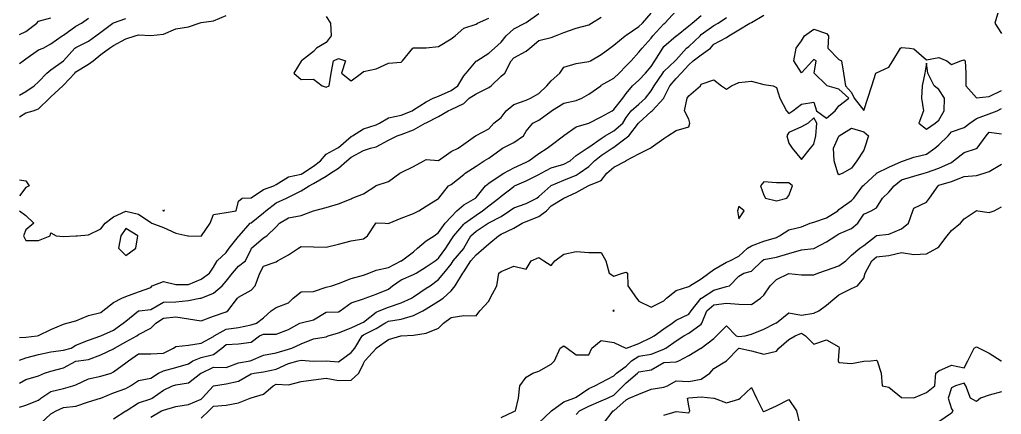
# Model space of a CAD drawing. Header units: metres. Extents: x 2681030 to 2681330, y 1246000 to 1246290.
# Drawn here: x 2681030 to 2681069.24, y 1246037.11 to 1246052.89 of the extents above; entities that cross this region are included whole.
import ezdxf

# ---------------------------------------------------------------- set-up
doc = ezdxf.new("R2010")
doc.units = ezdxf.units.M
doc.layers.add('BASIS_HOEHENLINIEN', color=8, linetype='Continuous')

msp = doc.modelspace()

# ---------------------------------------------------------------- linework, layer by layer
at = {"layer": 'BASIS_HOEHENLINIEN'}
for points, elevation in [([(2681030, 1246038.359), (2681030.25, 1246038.498), (2681030.75, 1246038.65), (2681031, 1246038.75), (2681031.25, 1246038.833), (2681031.75, 1246038.97), (2681032.25, 1246039.233), (2681032.353, 1246039.25), (2681032.75, 1246039.304), (2681033.25, 1246039.483), (2681033.75, 1246039.731), (2681033.787, 1246039.75), (2681034.25, 1246040.01), (2681034.683, 1246040.25), (2681034.75, 1246040.298), (2681035.25, 1246040.558), (2681035.451, 1246040.75), (2681035.75, 1246040.949), (2681036.25, 1246041.008), (2681036.75, 1246040.929), (2681037.25, 1246040.846), (2681037.75, 1246041.031), (2681038.25, 1246041.203), (2681038.326, 1246041.25), (2681038.705, 1246041.75), (2681038.75, 1246041.797), (2681039.25, 1246042.08), (2681039.412, 1246042.25), (2681039.608, 1246042.75), (2681039.75, 1246043.033), (2681040.25, 1246043.21), (2681040.302, 1246043.25), (2681040.75, 1246043.489), (2681041.148, 1246043.75), (2681041.25, 1246043.815), (2681041.75, 1246043.81), (2681042.25, 1246043.798), (2681042.75, 1246043.909), (2681043.25, 1246044.043), (2681043.75, 1246044.121), (2681043.906, 1246044.25), (2681044.236, 1246044.75), (2681044.25, 1246044.761), (2681044.611, 1246044.75), (2681044.75, 1246044.744), (2681044.767, 1246044.75), (2681045.25, 1246044.95), (2681045.75, 1246045.137), (2681045.952, 1246045.25), (2681046.25, 1246045.433), (2681046.75, 1246045.741), (2681046.757, 1246045.75), (2681047.15, 1246046.25), (2681047.25, 1246046.306), (2681047.75, 1246046.694), (2681047.814, 1246046.75), (2681048.25, 1246047.03), (2681048.566, 1246047.25), (2681048.75, 1246047.353), (2681049.25, 1246047.716), (2681049.296, 1246047.75), (2681049.75, 1246047.976), (2681050.137, 1246048.25), (2681050.25, 1246048.429), (2681050.508, 1246048.75), (2681050.75, 1246048.874), (2681051.25, 1246049.228), (2681051.267, 1246049.25), (2681051.75, 1246049.552), (2681052.25, 1246049.655), (2681052.472, 1246049.75), (2681052.75, 1246049.915), (2681053.231, 1246050.25), (2681053.25, 1246050.265), (2681053.75, 1246050.547), (2681053.965, 1246050.75), (2681054.25, 1246051.04), (2681054.449, 1246051.25), (2681054.75, 1246051.595), (2681054.891, 1246051.75), (2681055.25, 1246052.155), (2681055.309, 1246052.25), (2681055.75, 1246052.719), (2681055.797, 1246052.75), (2681056.241, 1246053.25)], 441), ([(2681030, 1246039.282), (2681030.25, 1246039.368), (2681030.75, 1246039.497), (2681031.25, 1246039.612), (2681031.75, 1246039.673), (2681032.062, 1246039.75), (2681032.25, 1246039.88), (2681032.75, 1246040.074), (2681033.242, 1246040.25), (2681033.25, 1246040.253), (2681033.75, 1246040.48), (2681034.137, 1246040.75), (2681034.25, 1246040.835), (2681034.75, 1246041.243), (2681034.783, 1246041.25), (2681035.25, 1246041.307), (2681035.75, 1246041.601), (2681036.25, 1246041.61), (2681036.75, 1246041.659), (2681037.198, 1246041.75), (2681037.25, 1246041.76), (2681037.75, 1246041.959), (2681038.096, 1246042.25), (2681038.25, 1246042.43), (2681038.504, 1246042.75), (2681038.75, 1246043.036), (2681039.034, 1246043.25), (2681039.25, 1246043.717), (2681039.268, 1246043.75), (2681039.75, 1246044.167), (2681039.884, 1246044.25), (2681040.25, 1246044.605), (2681040.385, 1246044.75), (2681040.75, 1246044.971), (2681041.25, 1246045.055), (2681041.75, 1246045.249), (2681041.753, 1246045.25), (2681042.25, 1246045.376), (2681042.75, 1246045.528), (2681043.25, 1246045.728), (2681043.299, 1246045.75), (2681043.75, 1246045.931), (2681044.24, 1246046.25), (2681044.25, 1246046.257), (2681044.75, 1246046.425), (2681045.193, 1246046.75), (2681045.25, 1246046.783), (2681045.75, 1246047.017), (2681046.158, 1246047.25), (2681046.25, 1246047.302), (2681046.75, 1246047.255), (2681047.25, 1246047.614), (2681047.533, 1246047.75), (2681047.75, 1246047.914), (2681048.229, 1246048.25), (2681048.25, 1246048.264), (2681048.75, 1246048.526), (2681048.96, 1246048.75), (2681049.25, 1246048.977), (2681049.445, 1246049.25), (2681049.75, 1246049.497), (2681050.25, 1246049.668), (2681050.416, 1246049.75), (2681050.75, 1246049.938), (2681051.08, 1246050.25), (2681051.25, 1246050.445), (2681051.591, 1246050.75), (2681051.75, 1246050.992), (2681052.25, 1246051.138), (2681052.75, 1246051.215), (2681052.82, 1246051.25), (2681053.25, 1246051.492), (2681053.596, 1246051.75), (2681053.75, 1246051.873), (2681054.208, 1246052.25), (2681054.25, 1246052.277), (2681054.75, 1246052.612), (2681054.899, 1246052.75), (2681055.25, 1246053.145)], 440.5), ([(2681030, 1246045.242), (2681030.25, 1246045.055), (2681030.573, 1246044.75), (2681030.25, 1246044.484), (2681030.154, 1246044.25), (2681030.25, 1246044.062), (2681030.75, 1246044.06), (2681031.214, 1246044.25), (2681031.25, 1246044.362), (2681031.46, 1246044.25), (2681031.75, 1246044.227), (2681032.25, 1246044.242), (2681032.295, 1246044.25), (2681032.75, 1246044.293), (2681033.25, 1246044.527), (2681033.421, 1246044.75), (2681033.75, 1246045.004), (2681034.25, 1246045.235), (2681034.75, 1246045.107), (2681035.25, 1246044.779), (2681035.288, 1246044.75), (2681035.75, 1246044.584), (2681036.25, 1246044.352), (2681036.718, 1246044.25), (2681036.75, 1246044.244), (2681037.25, 1246044.237), (2681037.265, 1246044.25), (2681037.621, 1246044.75), (2681037.75, 1246045.103), (2681038.25, 1246045.186), (2681038.662, 1246045.25), (2681038.75, 1246045.629), (2681038.892, 1246045.75), (2681039.25, 1246045.768), (2681039.75, 1246046.099), (2681040.163, 1246046.25), (2681040.25, 1246046.295), (2681040.75, 1246046.605), (2681041.25, 1246046.715), (2681041.326, 1246046.75), (2681041.75, 1246047.031), (2681042.026, 1246047.25), (2681042.25, 1246047.514), (2681042.695, 1246047.75), (2681042.75, 1246047.776), (2681043.25, 1246048.219), (2681043.301, 1246048.25), (2681043.75, 1246048.52), (2681044.25, 1246048.688), (2681044.385, 1246048.75), (2681044.75, 1246048.959), (2681045.25, 1246049.067), (2681045.689, 1246049.25), (2681045.75, 1246049.289), (2681046.25, 1246049.611), (2681046.527, 1246049.75), (2681046.75, 1246049.836), (2681047.25, 1246050.057), (2681047.514, 1246050.25), (2681047.75, 1246050.644), (2681047.851, 1246050.75), (2681048.25, 1246051.23), (2681048.275, 1246051.25), (2681048.75, 1246051.548), (2681048.985, 1246051.75), (2681049.25, 1246051.994), (2681049.442, 1246052.25), (2681049.75, 1246052.53), (2681050.194, 1246052.75), (2681050.25, 1246052.774), (2681050.75, 1246053.134)], 439.5), ([(2681030, 1246037.395), (2681030.25, 1246037.474), (2681030.75, 1246037.672), (2681030.849, 1246037.75), (2681031.25, 1246038.029), (2681031.75, 1246038.141), (2681032.128, 1246038.25), (2681032.25, 1246038.292), (2681032.75, 1246038.532), (2681033.25, 1246038.635), (2681033.653, 1246038.75), (2681033.75, 1246038.811), (2681034.25, 1246039.166), (2681034.346, 1246039.25), (2681034.75, 1246039.531), (2681035.25, 1246039.527), (2681035.75, 1246039.552), (2681036.156, 1246039.75), (2681036.25, 1246039.827), (2681036.75, 1246039.881), (2681037.25, 1246039.961), (2681037.75, 1246040.223), (2681037.78, 1246040.25), (2681038.25, 1246040.511), (2681038.75, 1246040.588), (2681039.25, 1246040.691), (2681039.471, 1246040.75), (2681039.75, 1246040.975), (2681040.058, 1246041.25), (2681040.25, 1246041.38), (2681040.75, 1246041.574), (2681040.934, 1246041.75), (2681041.25, 1246042.004), (2681041.75, 1246042.023), (2681042.25, 1246042.201), (2681042.485, 1246042.25), (2681042.75, 1246042.341), (2681043.25, 1246042.541), (2681043.75, 1246042.677), (2681043.963, 1246042.75), (2681044.25, 1246042.868), (2681044.75, 1246042.982), (2681045.25, 1246043.244), (2681045.263, 1246043.25), (2681045.75, 1246043.601), (2681045.908, 1246043.75), (2681046.25, 1246044.041), (2681046.574, 1246044.25), (2681046.75, 1246044.383), (2681047.004, 1246044.75), (2681047.25, 1246045.012), (2681047.483, 1246045.25), (2681047.75, 1246045.484), (2681048.228, 1246045.75), (2681048.25, 1246045.775), (2681048.623, 1246046.25), (2681048.75, 1246046.351), (2681049.25, 1246046.691), (2681049.359, 1246046.75), (2681049.75, 1246046.971), (2681050.25, 1246047.19), (2681050.361, 1246047.25), (2681050.75, 1246047.536), (2681051.083, 1246047.75), (2681051.25, 1246047.873), (2681051.74, 1246048.25), (2681051.75, 1246048.258), (2681052.25, 1246048.607), (2681052.75, 1246048.747), (2681052.757, 1246048.75), (2681053.25, 1246049.011), (2681053.682, 1246049.25), (2681053.75, 1246049.298), (2681054.109, 1246049.75), (2681054.25, 1246049.942), (2681054.497, 1246050.25), (2681054.75, 1246050.469), (2681055.02, 1246050.75), (2681055.25, 1246051.018), (2681055.385, 1246051.25), (2681055.709, 1246051.75), (2681055.75, 1246051.813), (2681056.25, 1246052.249), (2681056.251, 1246052.25), (2681056.75, 1246052.642), (2681056.883, 1246052.75), (2681057.25, 1246053.053)], 441.5), ([(2681030, 1246049.008), (2681030.25, 1246049.164), (2681030.542, 1246049.25), (2681030.75, 1246049.329), (2681031.193, 1246049.75), (2681031.25, 1246049.805), (2681031.729, 1246050.25), (2681031.75, 1246050.268), (2681032.2, 1246050.75), (2681032.25, 1246050.804), (2681032.75, 1246051.107), (2681032.935, 1246051.25), (2681033.25, 1246051.502), (2681033.593, 1246051.75), (2681033.75, 1246051.853), (2681034.25, 1246052.12), (2681034.619, 1246052.25), (2681034.75, 1246052.286), (2681035.25, 1246052.255), (2681035.75, 1246052.31), (2681036.25, 1246052.528), (2681036.75, 1246052.607), (2681037.172, 1246052.75), (2681037.25, 1246052.772), (2681037.75, 1246052.847), (2681038.25, 1246053.051)], 439), ([(2681030, 1246040.185), (2681030.25, 1246040.201), (2681030.701, 1246040.25), (2681030.75, 1246040.26), (2681031.25, 1246040.496), (2681031.75, 1246040.711), (2681031.893, 1246040.75), (2681032.25, 1246040.849), (2681032.75, 1246041.066), (2681033.25, 1246041.18), (2681033.332, 1246041.25), (2681033.75, 1246041.586), (2681034.089, 1246041.75), (2681034.25, 1246041.828), (2681034.75, 1246042.011), (2681035.25, 1246042.181), (2681035.298, 1246042.25), (2681035.75, 1246042.426), (2681036.25, 1246042.303), (2681036.75, 1246042.308), (2681037.25, 1246042.513), (2681037.583, 1246042.75), (2681037.75, 1246043.001), (2681037.897, 1246043.25), (2681038.25, 1246043.586), (2681038.381, 1246043.75), (2681038.75, 1246044.223), (2681038.771, 1246044.25), (2681039.21, 1246044.75), (2681039.25, 1246044.763), (2681039.75, 1246045.162), (2681039.837, 1246045.25), (2681040.25, 1246045.568), (2681040.664, 1246045.75), (2681040.75, 1246045.788), (2681041.25, 1246046.051), (2681041.571, 1246046.25), (2681041.75, 1246046.339), (2681042.25, 1246046.629), (2681042.423, 1246046.75), (2681042.75, 1246046.957), (2681043.085, 1246047.25), (2681043.25, 1246047.391), (2681043.75, 1246047.661), (2681044.031, 1246047.75), (2681044.25, 1246047.809), (2681044.75, 1246048.07), (2681045.096, 1246048.25), (2681045.25, 1246048.304), (2681045.75, 1246048.483), (2681046.216, 1246048.75), (2681046.25, 1246048.765), (2681046.75, 1246049.017), (2681047.131, 1246049.25), (2681047.25, 1246049.298), (2681047.75, 1246049.534), (2681047.967, 1246049.75), (2681048.25, 1246049.922), (2681048.75, 1246050.179), (2681048.848, 1246050.25), (2681049.25, 1246050.634), (2681049.391, 1246050.75), (2681049.648, 1246051.25), (2681049.75, 1246051.365), (2681050.25, 1246051.626), (2681050.391, 1246051.75), (2681050.75, 1246052.055), (2681051.25, 1246052.174), (2681051.427, 1246052.25), (2681051.75, 1246052.381), (2681052.25, 1246052.544), (2681052.75, 1246052.69), (2681052.861, 1246052.75), (2681053.25, 1246052.995)], 440), ([(2681030.837, 1246036.75), (2681031.25, 1246037.125), (2681031.462, 1246037.25), (2681031.75, 1246037.378), (2681032.25, 1246037.442), (2681032.75, 1246037.615), (2681033.229, 1246037.75), (2681033.25, 1246037.755), (2681033.75, 1246037.968), (2681034.25, 1246038.147), (2681034.435, 1246038.25), (2681034.75, 1246038.457), (2681035.25, 1246038.552), (2681035.554, 1246038.75), (2681035.75, 1246038.854), (2681036.25, 1246038.988), (2681036.75, 1246039.125), (2681036.917, 1246039.25), (2681037.25, 1246039.382), (2681037.75, 1246039.497), (2681038.083, 1246039.75), (2681038.25, 1246039.898), (2681038.75, 1246039.923), (2681039.25, 1246039.996), (2681039.594, 1246040.25), (2681039.75, 1246040.322), (2681040.25, 1246040.316), (2681040.75, 1246040.496), (2681041.197, 1246040.75), (2681041.25, 1246040.768), (2681041.75, 1246040.883), (2681042.25, 1246041.196), (2681042.75, 1246041.206), (2681042.818, 1246041.25), (2681043.25, 1246041.572), (2681043.75, 1246041.726), (2681043.808, 1246041.75), (2681044.25, 1246041.916), (2681044.75, 1246042.11), (2681044.909, 1246042.25), (2681045.25, 1246042.485), (2681045.75, 1246042.696), (2681045.849, 1246042.75), (2681046.25, 1246043.002), (2681046.616, 1246043.25), (2681046.75, 1246043.349), (2681047.039, 1246043.75), (2681047.25, 1246044.086), (2681047.354, 1246044.25), (2681047.75, 1246044.716), (2681047.79, 1246044.75), (2681048.25, 1246045.075), (2681048.504, 1246045.25), (2681048.75, 1246045.445), (2681049.149, 1246045.75), (2681049.25, 1246045.838), (2681049.75, 1246046.221), (2681049.787, 1246046.25), (2681050.25, 1246046.451), (2681050.75, 1246046.702), (2681050.845, 1246046.75), (2681051.25, 1246046.96), (2681051.75, 1246047.117), (2681052.008, 1246047.25), (2681052.25, 1246047.463), (2681052.688, 1246047.75), (2681052.75, 1246047.787), (2681053.25, 1246048.14), (2681053.412, 1246048.25), (2681053.75, 1246048.441), (2681054.11, 1246048.75), (2681054.25, 1246048.982), (2681054.442, 1246049.25), (2681054.75, 1246049.509), (2681055.016, 1246049.75), (2681055.25, 1246050.045), (2681055.363, 1246050.25), (2681055.708, 1246050.75), (2681055.75, 1246050.817), (2681056.208, 1246051.25), (2681056.25, 1246051.29), (2681056.662, 1246051.75), (2681056.75, 1246051.823), (2681057.203, 1246052.25), (2681057.25, 1246052.291), (2681057.75, 1246052.655), (2681057.919, 1246052.75), (2681058.25, 1246052.975)], 442), ([(2681033.75, 1246036.934), (2681034.25, 1246037.246), (2681034.257, 1246037.25), (2681034.75, 1246037.564), (2681035.25, 1246037.728), (2681035.302, 1246037.75), (2681035.75, 1246038.073), (2681036.117, 1246038.25), (2681036.25, 1246038.294), (2681036.75, 1246038.367), (2681037.245, 1246038.75), (2681037.25, 1246038.754), (2681037.75, 1246039), (2681038.25, 1246038.981), (2681038.75, 1246039.163), (2681039.211, 1246039.25), (2681039.25, 1246039.256), (2681039.75, 1246039.481), (2681040.25, 1246039.567), (2681040.75, 1246039.712), (2681040.875, 1246039.75), (2681041.25, 1246039.925), (2681041.75, 1246040.123), (2681042.25, 1246040.215), (2681042.338, 1246040.25), (2681042.75, 1246040.373), (2681043.25, 1246040.565), (2681043.657, 1246040.75), (2681043.75, 1246040.79), (2681044.25, 1246041.189), (2681044.376, 1246041.25), (2681044.75, 1246041.39), (2681045.25, 1246041.565), (2681045.667, 1246041.75), (2681045.75, 1246041.809), (2681046.25, 1246042.154), (2681046.408, 1246042.25), (2681046.75, 1246042.499), (2681046.952, 1246042.75), (2681047.25, 1246043.115), (2681047.331, 1246043.25), (2681047.75, 1246043.742), (2681047.757, 1246043.75), (2681048.038, 1246044.25), (2681048.25, 1246044.438), (2681048.733, 1246044.75), (2681048.75, 1246044.761), (2681049.25, 1246045.02), (2681049.58, 1246045.25), (2681049.75, 1246045.361), (2681050.25, 1246045.545), (2681050.675, 1246045.75), (2681050.75, 1246045.818), (2681051.229, 1246046.25), (2681051.25, 1246046.26), (2681051.75, 1246046.479), (2681052.25, 1246046.678), (2681052.371, 1246046.75), (2681052.75, 1246047.026), (2681052.986, 1246047.25), (2681053.25, 1246047.464), (2681053.686, 1246047.75), (2681053.75, 1246047.797), (2681054.25, 1246048.17), (2681054.358, 1246048.25), (2681054.741, 1246048.75), (2681054.75, 1246048.761), (2681055.25, 1246049.216), (2681055.279, 1246049.25), (2681055.746, 1246049.75), (2681055.75, 1246049.759), (2681055.994, 1246050.25), (2681056.25, 1246050.541), (2681056.443, 1246050.75), (2681056.75, 1246051.085), (2681056.918, 1246051.25), (2681057.25, 1246051.488), (2681057.611, 1246051.75), (2681057.75, 1246051.917), (2681058.25, 1246052.182), (2681058.354, 1246052.25), (2681058.75, 1246052.478), (2681059.195, 1246052.75), (2681059.25, 1246052.783), (2681059.75, 1246053.071)], 442.5), ([(2681042.25, 1246053.018), (2681042.422, 1246052.75), (2681042.456, 1246052.25), (2681042.25, 1246051.982), (2681041.867, 1246051.75), (2681041.75, 1246051.623), (2681041.272, 1246051.25), (2681041.25, 1246051.231), (2681040.965, 1246050.75), (2681041.25, 1246050.497), (2681041.75, 1246050.515), (2681042.096, 1246050.25), (2681042.25, 1246050.189), (2681042.378, 1246050.25), (2681042.451, 1246050.75), (2681042.549, 1246051.25), (2681042.75, 1246051.337), (2681043.02, 1246051.25), (2681042.868, 1246050.75), (2681043.25, 1246050.444), (2681043.662, 1246050.75), (2681043.75, 1246050.815), (2681044.25, 1246050.928), (2681044.75, 1246051.156), (2681045.25, 1246051.19), (2681045.308, 1246051.25), (2681045.724, 1246051.75), (2681045.75, 1246051.764), (2681046.25, 1246051.77), (2681046.75, 1246051.823), (2681047.25, 1246052.129), (2681047.41, 1246052.25), (2681047.75, 1246052.549), (2681048.25, 1246052.717), (2681048.309, 1246052.75), (2681048.75, 1246052.954)], 439), ([(2681069.131, 1246053.25), (2681068.989, 1246052.75), (2681069.25, 1246052.337)], 442.5), ([(2681030, 1246052.297), (2681030.25, 1246052.42), (2681030.681, 1246052.75), (2681030.75, 1246052.835), (2681031.25, 1246052.959)], 437.5), ([(2681030, 1246051.138), (2681030.138, 1246051.25), (2681030.25, 1246051.327), (2681030.75, 1246051.681), (2681030.945, 1246051.75), (2681031.25, 1246051.918), (2681031.701, 1246052.25), (2681031.75, 1246052.268), (2681032.25, 1246052.636), (2681032.474, 1246052.75), (2681032.75, 1246052.944)], 438), ([(2681030, 1246049.865), (2681030.25, 1246050.015), (2681030.585, 1246050.25), (2681030.75, 1246050.402), (2681031.084, 1246050.75), (2681031.25, 1246050.883), (2681031.75, 1246051.249), (2681031.751, 1246051.25), (2681032.212, 1246051.75), (2681032.25, 1246051.784), (2681032.75, 1246052.027), (2681033.051, 1246052.25), (2681033.25, 1246052.384), (2681033.728, 1246052.75), (2681033.75, 1246052.768), (2681034.25, 1246052.934)], 438.5), ([(2681035.25, 1246036.991), (2681035.673, 1246037.25), (2681035.75, 1246037.275), (2681036.25, 1246037.427), (2681036.75, 1246037.504), (2681037.25, 1246037.712), (2681037.29, 1246037.75), (2681037.745, 1246038.25), (2681037.75, 1246038.256), (2681038.25, 1246038.335), (2681038.75, 1246038.432), (2681039.25, 1246038.724), (2681039.381, 1246038.75), (2681039.75, 1246038.809), (2681040.25, 1246038.914), (2681040.75, 1246039.14), (2681041.136, 1246039.25), (2681041.25, 1246039.279), (2681041.574, 1246039.25), (2681041.75, 1246039.234), (2681042.25, 1246039.244), (2681042.75, 1246039.215), (2681042.8, 1246039.25), (2681043.25, 1246039.577), (2681043.395, 1246039.75), (2681043.695, 1246040.25), (2681043.75, 1246040.289), (2681044.25, 1246040.546), (2681044.601, 1246040.75), (2681044.75, 1246040.84), (2681045.25, 1246040.919), (2681045.75, 1246041.06), (2681046.119, 1246041.25), (2681046.25, 1246041.328), (2681046.75, 1246041.633), (2681046.925, 1246041.75), (2681047.25, 1246042.044), (2681047.406, 1246042.25), (2681047.719, 1246042.75), (2681047.75, 1246042.806), (2681048.037, 1246043.25), (2681048.25, 1246043.481), (2681048.559, 1246043.75), (2681048.75, 1246043.926), (2681049.137, 1246044.25), (2681049.25, 1246044.319), (2681049.75, 1246044.55), (2681050.091, 1246044.75), (2681050.25, 1246044.826), (2681050.75, 1246045.017), (2681051.056, 1246045.25), (2681051.25, 1246045.444), (2681051.75, 1246045.747), (2681051.758, 1246045.75), (2681052.25, 1246045.975), (2681052.72, 1246046.25), (2681052.75, 1246046.263), (2681053.25, 1246046.461), (2681053.475, 1246046.75), (2681053.75, 1246046.998), (2681054.241, 1246047.25), (2681054.25, 1246047.255), (2681054.75, 1246047.522), (2681055.205, 1246047.75), (2681055.25, 1246047.779), (2681055.75, 1246048.136), (2681055.915, 1246048.25), (2681056.25, 1246048.459), (2681056.75, 1246048.606), (2681056.794, 1246048.75), (2681056.75, 1246048.908), (2681056.579, 1246049.25), (2681056.678, 1246049.75), (2681056.75, 1246049.851), (2681057.212, 1246050.25), (2681057.25, 1246050.311), (2681057.75, 1246050.484), (2681058.058, 1246050.25), (2681058.25, 1246050.105), (2681058.46, 1246050.25), (2681058.75, 1246050.377), (2681059.25, 1246050.437), (2681059.75, 1246050.303), (2681060.122, 1246050.25), (2681060.25, 1246050.176), (2681060.391, 1246049.75), (2681060.649, 1246049.25), (2681060.75, 1246049.144), (2681060.91, 1246049.25), (2681061.25, 1246049.518), (2681061.75, 1246049.593), (2681061.854, 1246049.25), (2681062.25, 1246048.955), (2681062.599, 1246049.25), (2681062.75, 1246049.443), (2681063.146, 1246049.75), (2681062.75, 1246050.115), (2681062.283, 1246050.25), (2681062.25, 1246050.268), (2681061.759, 1246050.75), (2681061.843, 1246051.25), (2681061.75, 1246051.297), (2681061.69, 1246051.25), (2681061.25, 1246050.769), (2681060.952, 1246051.25), (2681061.043, 1246051.75), (2681061.25, 1246052.05), (2681061.378, 1246052.25), (2681061.75, 1246052.512), (2681062.25, 1246052.331), (2681062.329, 1246052.25), (2681062.307, 1246051.75), (2681062.75, 1246051.301), (2681062.859, 1246051.25), (2681062.933, 1246050.75), (2681063.019, 1246050.25), (2681063.25, 1246049.977), (2681063.355, 1246049.75), (2681063.75, 1246049.256), (2681063.901, 1246049.75), (2681064.063, 1246050.25), (2681064.221, 1246050.75), (2681064.25, 1246050.768), (2681064.75, 1246050.995), (2681064.902, 1246051.25), (2681065.214, 1246051.75), (2681065.25, 1246051.771), (2681065.576, 1246051.75), (2681065.75, 1246051.719), (2681066.25, 1246051.283), (2681066.75, 1246051.379), (2681067.06, 1246051.25), (2681067.25, 1246051.103), (2681067.627, 1246051.25), (2681067.75, 1246051.284), (2681067.796, 1246051.25), (2681067.827, 1246050.75), (2681067.818, 1246050.25), (2681068.25, 1246049.769), (2681068.75, 1246049.822), (2681069.25, 1246050.063)], 443), ([(2681066.25, 1246048.515), (2681066.602, 1246048.75), (2681066.75, 1246048.872), (2681066.963, 1246049.25), (2681066.976, 1246049.75), (2681066.75, 1246050.098), (2681066.564, 1246050.25), (2681066.309, 1246050.75), (2681066.25, 1246051.155), (2681066.178, 1246050.75), (2681066.08, 1246050.25), (2681066.055, 1246049.75), (2681066.129, 1246049.25), (2681065.94, 1246048.75), (2681066.25, 1246048.515)], 443), ([(2681037.25, 1246036.951), (2681037.557, 1246037.25), (2681037.75, 1246037.432), (2681038.25, 1246037.481), (2681038.75, 1246037.576), (2681039.209, 1246037.75), (2681039.25, 1246037.769), (2681039.75, 1246037.914), (2681040.132, 1246038.25), (2681040.25, 1246038.313), (2681040.75, 1246038.293), (2681041.25, 1246038.423), (2681041.75, 1246038.49), (2681042.25, 1246038.562), (2681042.75, 1246038.463), (2681043.25, 1246038.471), (2681043.563, 1246038.75), (2681043.75, 1246039.14), (2681043.8, 1246039.25), (2681044.25, 1246039.748), (2681044.252, 1246039.75), (2681044.75, 1246040.106), (2681045.236, 1246040.25), (2681045.25, 1246040.253), (2681045.75, 1246040.282), (2681046.25, 1246040.36), (2681046.75, 1246040.555), (2681046.937, 1246040.75), (2681047.25, 1246040.986), (2681047.75, 1246041.062), (2681048.25, 1246041.05), (2681048.392, 1246041.25), (2681048.75, 1246041.639), (2681048.813, 1246041.75), (2681049.08, 1246042.25), (2681049.158, 1246042.75), (2681049.25, 1246042.815), (2681049.75, 1246043.04), (2681050.25, 1246042.921), (2681050.45, 1246043.25), (2681050.75, 1246043.382), (2681050.96, 1246043.25), (2681051.25, 1246043.061), (2681051.4, 1246043.25), (2681051.75, 1246043.515), (2681052.25, 1246043.617), (2681052.75, 1246043.575), (2681053.25, 1246043.575), (2681053.432, 1246043.25), (2681053.565, 1246042.75), (2681053.75, 1246042.639), (2681054.105, 1246042.75), (2681054.25, 1246042.796), (2681054.301, 1246042.75), (2681054.318, 1246042.25), (2681054.652, 1246041.75), (2681054.75, 1246041.634), (2681055.25, 1246041.389), (2681055.75, 1246041.645), (2681055.863, 1246041.75), (2681056.25, 1246042.059), (2681056.75, 1246042.224), (2681056.797, 1246042.25), (2681057.25, 1246042.534), (2681057.55, 1246042.75), (2681057.75, 1246042.902), (2681058.25, 1246043.193), (2681058.392, 1246043.25), (2681058.75, 1246043.44), (2681059.089, 1246043.75), (2681059.25, 1246043.849), (2681059.75, 1246044.033), (2681060.25, 1246044.181), (2681060.381, 1246044.25), (2681060.75, 1246044.482), (2681061.25, 1246044.612), (2681061.595, 1246044.75), (2681061.75, 1246044.794), (2681062.25, 1246044.968), (2681062.705, 1246045.25), (2681062.75, 1246045.294), (2681063.25, 1246045.654), (2681063.346, 1246045.75), (2681063.702, 1246046.25), (2681063.75, 1246046.276), (2681064.25, 1246046.746), (2681064.256, 1246046.75), (2681064.75, 1246046.991), (2681065.25, 1246047.219), (2681065.338, 1246047.25), (2681065.75, 1246047.394), (2681066.25, 1246047.512), (2681066.59, 1246047.75), (2681066.75, 1246047.89), (2681067.113, 1246048.25), (2681067.25, 1246048.406), (2681067.75, 1246048.577), (2681067.979, 1246048.75), (2681068.25, 1246048.937), (2681068.75, 1246049.128), (2681069.076, 1246049.25), (2681069.25, 1246049.337)], 443.5), ([(2681061.25, 1246047.305), (2681061.609, 1246047.75), (2681061.75, 1246047.91), (2681061.827, 1246048.25), (2681061.861, 1246048.75), (2681061.75, 1246048.965), (2681061.518, 1246048.75), (2681061.25, 1246048.608), (2681060.75, 1246048.38), (2681060.67, 1246048.25), (2681060.75, 1246047.959), (2681060.887, 1246047.75), (2681061.25, 1246047.305)], 443), ([(2681049.25, 1246036.987), (2681049.75, 1246037.222), (2681049.819, 1246037.25), (2681049.937, 1246037.75), (2681049.989, 1246038.25), (2681050.25, 1246038.598), (2681050.509, 1246038.75), (2681050.75, 1246038.838), (2681051.25, 1246039.114), (2681051.376, 1246039.25), (2681051.613, 1246039.75), (2681051.75, 1246039.843), (2681051.891, 1246039.75), (2681052.25, 1246039.49), (2681052.75, 1246039.493), (2681052.875, 1246039.75), (2681053.25, 1246040.059), (2681053.75, 1246039.977), (2681054.233, 1246039.75), (2681054.25, 1246039.744), (2681054.264, 1246039.75), (2681054.75, 1246039.938), (2681055.25, 1246040.188), (2681055.361, 1246040.25), (2681055.75, 1246040.528), (2681056.08, 1246040.75), (2681056.25, 1246040.872), (2681056.75, 1246041.121), (2681056.85, 1246041.25), (2681057.25, 1246041.749), (2681057.251, 1246041.75), (2681057.75, 1246042.069), (2681058.25, 1246042.215), (2681058.374, 1246042.25), (2681058.75, 1246042.636), (2681058.955, 1246042.75), (2681059.25, 1246042.836), (2681059.678, 1246043.25), (2681059.75, 1246043.295), (2681060.25, 1246043.398), (2681060.75, 1246043.546), (2681061.25, 1246043.691), (2681061.75, 1246043.736), (2681061.779, 1246043.75), (2681062.25, 1246044.005), (2681062.62, 1246044.25), (2681062.75, 1246044.328), (2681063.25, 1246044.537), (2681063.511, 1246044.75), (2681063.75, 1246045.111), (2681064.039, 1246045.25), (2681064.25, 1246045.372), (2681064.495, 1246045.75), (2681064.75, 1246045.996), (2681064.955, 1246046.25), (2681065.25, 1246046.485), (2681065.75, 1246046.635), (2681066.164, 1246046.75), (2681066.25, 1246046.774), (2681066.75, 1246046.952), (2681067.25, 1246047.185), (2681067.332, 1246047.25), (2681067.75, 1246047.578), (2681068.25, 1246047.733), (2681068.271, 1246047.75), (2681068.633, 1246048.25), (2681068.75, 1246048.386), (2681069.25, 1246048.331)], 444), ([(2681062.909, 1246046.75), (2681062.75, 1246046.689), (2681062.709, 1246046.75), (2681062.563, 1246047.25), (2681062.529, 1246047.75), (2681062.75, 1246048.232), (2681062.766, 1246048.25), (2681063.25, 1246048.552), (2681063.75, 1246048.406), (2681063.938, 1246048.25), (2681063.776, 1246047.75), (2681063.75, 1246047.671), (2681063.471, 1246047.25), (2681063.25, 1246046.959), (2681062.909, 1246046.75)], 443.5), ([(2681050.75, 1246036.775), (2681051.25, 1246037.239), (2681051.263, 1246037.25), (2681051.75, 1246037.605), (2681052.159, 1246037.75), (2681052.25, 1246037.801), (2681052.75, 1246038.145), (2681052.997, 1246038.25), (2681053.25, 1246038.385), (2681053.75, 1246038.65), (2681053.857, 1246038.75), (2681054.25, 1246039.038), (2681054.455, 1246039.25), (2681054.75, 1246039.437), (2681055.25, 1246039.517), (2681055.75, 1246039.716), (2681055.829, 1246039.75), (2681056.25, 1246040.055), (2681056.549, 1246040.25), (2681056.75, 1246040.36), (2681057.25, 1246040.722), (2681057.273, 1246040.75), (2681057.468, 1246041.25), (2681057.75, 1246041.482), (2681058.25, 1246041.557), (2681058.75, 1246041.512), (2681059.25, 1246041.505), (2681059.612, 1246041.75), (2681059.75, 1246041.875), (2681060.005, 1246042.25), (2681060.25, 1246042.5), (2681060.75, 1246042.738), (2681061.25, 1246042.693), (2681061.75, 1246042.685), (2681061.905, 1246042.75), (2681062.25, 1246042.87), (2681062.75, 1246043.052), (2681063.022, 1246043.25), (2681063.25, 1246043.47), (2681063.586, 1246043.75), (2681063.75, 1246043.858), (2681064.241, 1246044.25), (2681064.25, 1246044.256), (2681064.75, 1246044.319), (2681065.25, 1246044.522), (2681065.532, 1246044.75), (2681065.701, 1246045.25), (2681065.75, 1246045.353), (2681066.25, 1246045.591), (2681066.37, 1246045.75), (2681066.714, 1246046.25), (2681066.75, 1246046.271), (2681067.25, 1246046.425), (2681067.75, 1246046.62), (2681068.25, 1246046.653), (2681068.55, 1246046.75), (2681068.75, 1246046.821), (2681069.25, 1246047.115)], 444.5), ([(2681030, 1246046.486), (2681030.25, 1246046.441), (2681030.385, 1246046.25), (2681030.25, 1246046.18), (2681030, 1246045.842)], 439.5), ([(2681060.25, 1246045.64), (2681060.668, 1246045.75), (2681060.75, 1246045.856), (2681060.901, 1246046.25), (2681060.75, 1246046.372), (2681060.25, 1246046.365), (2681059.75, 1246046.401), (2681059.619, 1246046.25), (2681059.75, 1246045.877), (2681059.816, 1246045.75), (2681060.25, 1246045.64)], 443), ([(2681035.773, 1246045.25), (2681035.75, 1246045.235), (2681035.739, 1246045.25), (2681035.75, 1246045.291), (2681035.773, 1246045.25)], 439.5), ([(2681052.25, 1246037.097), (2681052.384, 1246037.25), (2681052.75, 1246037.434), (2681053.25, 1246037.648), (2681053.497, 1246037.75), (2681053.75, 1246037.878), (2681054.129, 1246038.25), (2681054.25, 1246038.366), (2681054.695, 1246038.75), (2681054.75, 1246038.807), (2681055.25, 1246038.894), (2681055.75, 1246039.176), (2681056.25, 1246039.213), (2681056.356, 1246039.25), (2681056.75, 1246039.465), (2681057.232, 1246039.75), (2681057.25, 1246039.761), (2681057.75, 1246040.145), (2681057.863, 1246040.25), (2681058.25, 1246040.651), (2681058.644, 1246040.25), (2681058.75, 1246040.217), (2681059.003, 1246040.25), (2681059.25, 1246040.315), (2681059.75, 1246040.514), (2681060.215, 1246040.75), (2681060.25, 1246040.775), (2681060.75, 1246041.173), (2681061.25, 1246041.079), (2681061.75, 1246041.155), (2681061.951, 1246041.25), (2681062.25, 1246041.477), (2681062.581, 1246041.75), (2681062.75, 1246041.882), (2681063.25, 1246042.135), (2681063.494, 1246042.25), (2681063.75, 1246042.557), (2681063.803, 1246042.75), (2681064.062, 1246043.25), (2681064.25, 1246043.412), (2681064.75, 1246043.458), (2681065.25, 1246043.583), (2681065.75, 1246043.506), (2681066.25, 1246043.525), (2681066.668, 1246043.75), (2681066.75, 1246043.814), (2681067.075, 1246044.25), (2681067.25, 1246044.455), (2681067.613, 1246044.75), (2681067.75, 1246044.928), (2681068.24, 1246045.25), (2681068.25, 1246045.256), (2681068.3, 1246045.25), (2681068.75, 1246045.184), (2681068.956, 1246045.25), (2681069.25, 1246045.402)], 445), ([(2681058.75, 1246044.921), (2681058.957, 1246045.25), (2681058.75, 1246045.416), (2681058.694, 1246045.25), (2681058.75, 1246044.921)], 443), ([(2681034.25, 1246043.459), (2681034.649, 1246043.75), (2681034.727, 1246044.25), (2681034.25, 1246044.538), (2681034.04, 1246044.25), (2681033.946, 1246043.75), (2681034.25, 1246043.459)], 439.5), ([(2681053.75, 1246041.239), (2681053.769, 1246041.25), (2681053.75, 1246041.274), (2681053.709, 1246041.25), (2681053.75, 1246041.239)], 443.5), ([(2681053.344, 1246036.75), (2681053.732, 1246037.25), (2681053.75, 1246037.256), (2681054.25, 1246037.686), (2681054.364, 1246037.75), (2681054.75, 1246037.914), (2681055.25, 1246038.113), (2681055.75, 1246038.191), (2681055.893, 1246038.25), (2681056.25, 1246038.454), (2681056.75, 1246038.417), (2681057.25, 1246038.518), (2681057.59, 1246038.75), (2681057.75, 1246038.94), (2681058.25, 1246039.249), (2681058.251, 1246039.25), (2681058.744, 1246039.75), (2681058.75, 1246039.752), (2681058.763, 1246039.75), (2681059.25, 1246039.649), (2681059.75, 1246039.52), (2681060.25, 1246039.632), (2681060.354, 1246039.75), (2681060.75, 1246040.101), (2681060.996, 1246040.25), (2681061.25, 1246040.353), (2681061.41, 1246040.25), (2681061.75, 1246039.911), (2681062.25, 1246040.095), (2681062.75, 1246039.805), (2681062.759, 1246039.75), (2681062.75, 1246039.639), (2681062.725, 1246039.25), (2681062.75, 1246039.185), (2681063.25, 1246039.149), (2681063.75, 1246039.24), (2681064.025, 1246039.25), (2681064.25, 1246039.273), (2681064.275, 1246039.25), (2681064.44, 1246038.75), (2681064.475, 1246038.25), (2681064.75, 1246038.19), (2681065.25, 1246037.779), (2681065.75, 1246037.769), (2681066.25, 1246037.988), (2681066.581, 1246038.25), (2681066.619, 1246038.75), (2681066.75, 1246038.856), (2681067.25, 1246039.073), (2681067.75, 1246038.969), (2681067.897, 1246039.25), (2681068.161, 1246039.75), (2681068.25, 1246039.81), (2681068.352, 1246039.75), (2681068.75, 1246039.557), (2681069.24, 1246039.25), (2681069.25, 1246039.242)], 445.5), ([(2681055.75, 1246037.078), (2681056.25, 1246037.223), (2681056.75, 1246037.169), (2681056.797, 1246037.25), (2681056.75, 1246037.456), (2681056.699, 1246037.75), (2681056.75, 1246037.772), (2681057.25, 1246037.808), (2681057.75, 1246037.752), (2681057.759, 1246037.75), (2681058.25, 1246037.576), (2681058.75, 1246037.719), (2681058.799, 1246037.75), (2681059.25, 1246038.18), (2681059.46, 1246037.75), (2681059.706, 1246037.25), (2681059.75, 1246037.221), (2681059.819, 1246037.25), (2681060.25, 1246037.444), (2681060.75, 1246037.703), (2681061.055, 1246037.25), (2681061.18, 1246036.75)], 446), ([(2681069.25, 1246038.006), (2681068.75, 1246037.877), (2681068.414, 1246037.75), (2681068.25, 1246037.629), (2681068.009, 1246037.75), (2681067.823, 1246038.25), (2681067.75, 1246038.356), (2681067.412, 1246038.25), (2681067.25, 1246038.167), (2681067.122, 1246037.75), (2681067.25, 1246037.332), (2681067.308, 1246037.25), (2681067.25, 1246037.16), (2681066.75, 1246036.805)], 445.5)]:
    msp.add_lwpolyline(points, dxfattribs=dict(at, elevation=elevation))

doc.saveas('drawing.dxf')
